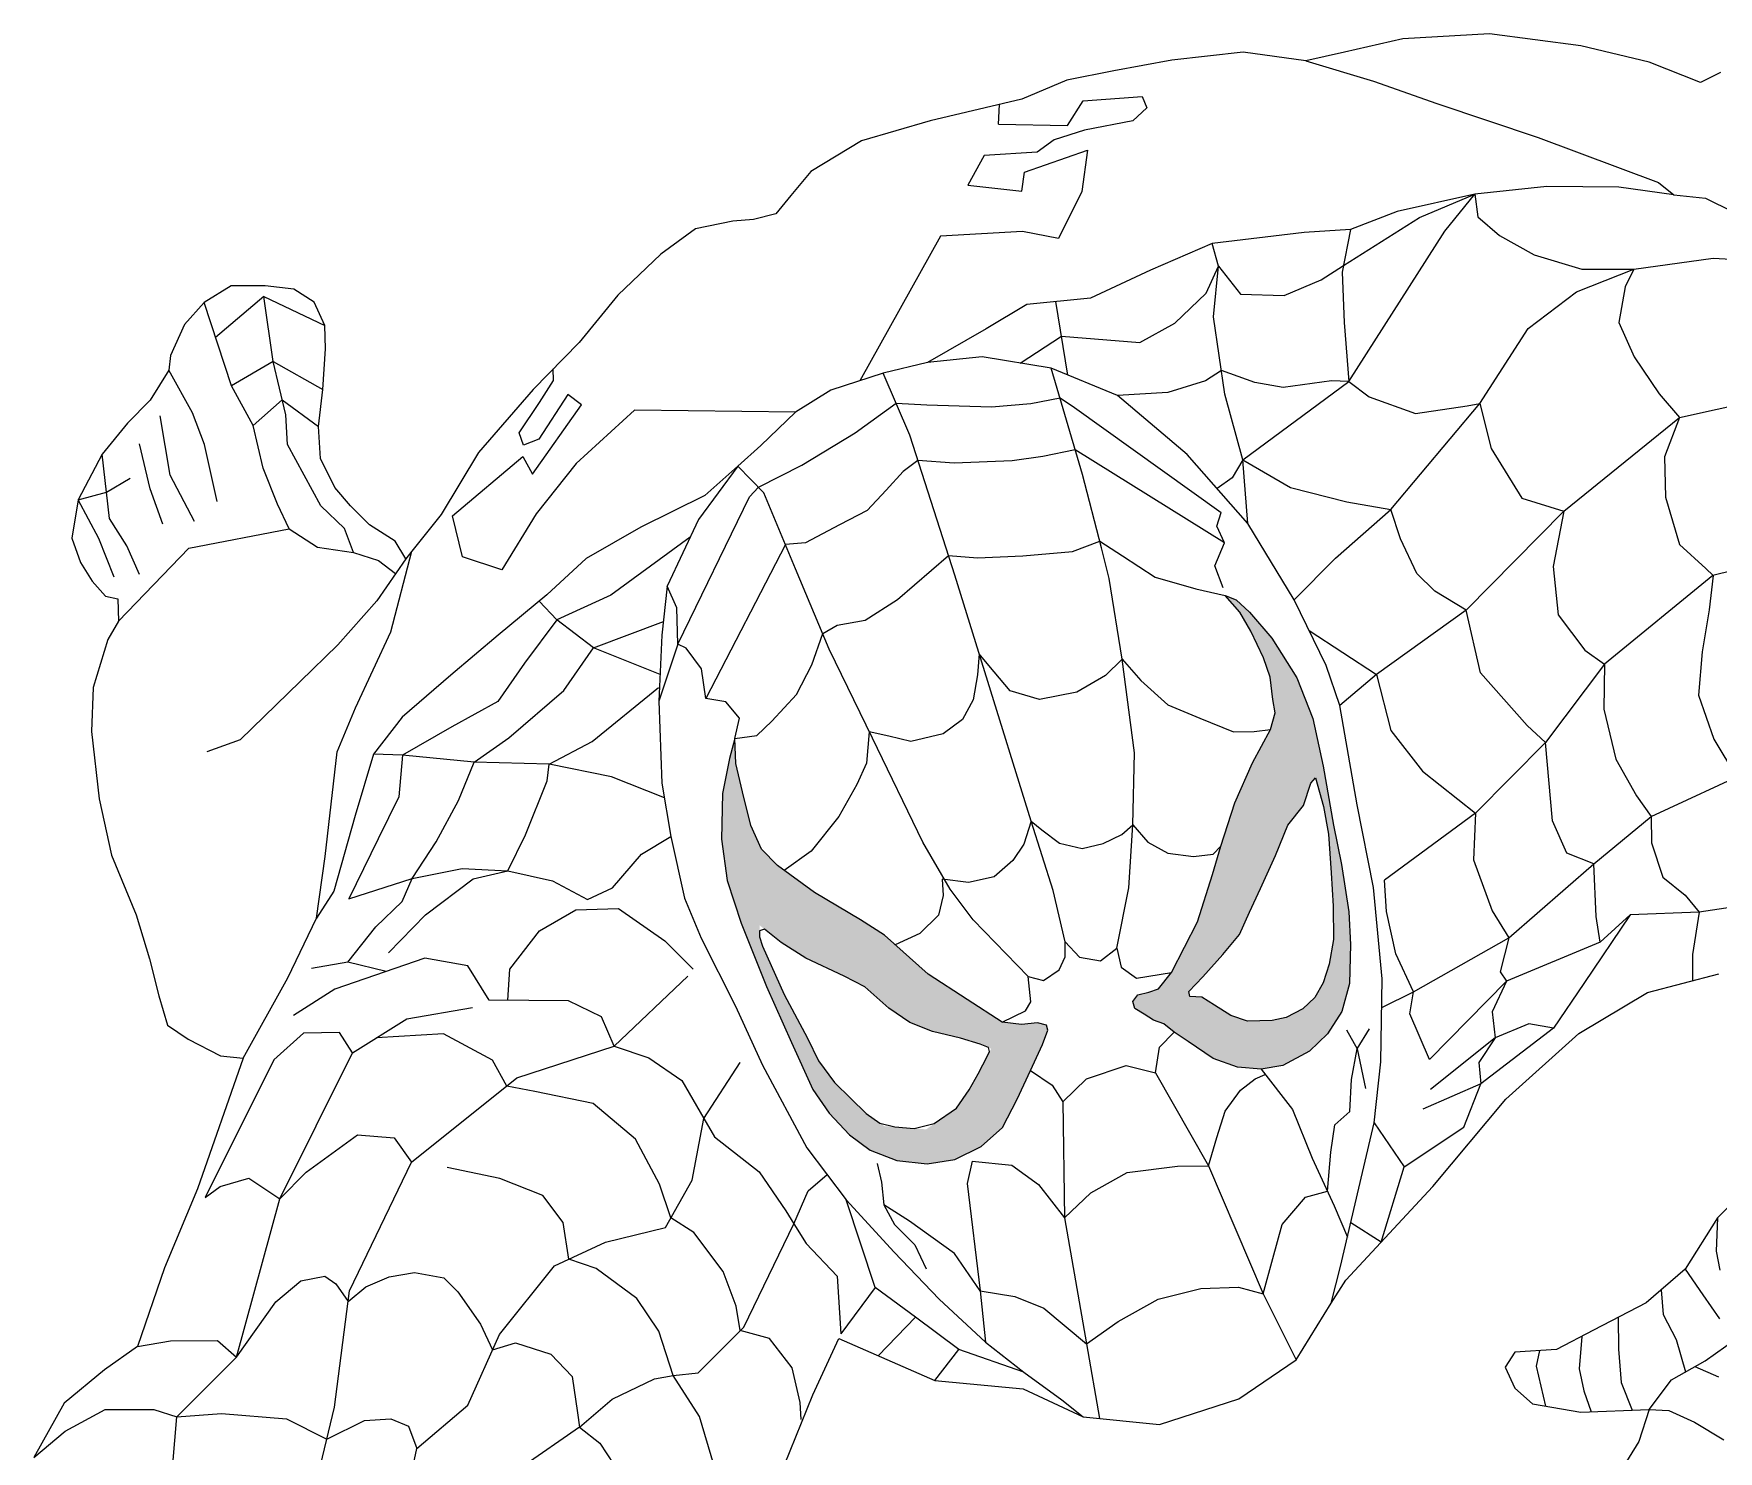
# Model space of a CAD drawing. Header units: centimetres. Extents: x 6588.4 to 6664.6, y 4791.3 to 4866.1.
# Drawn here: x 6589.46 to 6629.61, y 4832.33 to 4866.11 of the extents above; entities that cross this region are included whole.
import ezdxf

# ---------------------------------------------------------------- set-up
doc = ezdxf.new("R2010")
doc.units = ezdxf.units.CM

msp = doc.modelspace()

# ---------------------------------------------------------------- hatches: boundary and pattern name
h = msp.add_hatch(color=256)
h.paths.add_polyline_path([(6617.751, 4846.757), (6617.551, 4846.077), (6617.199, 4844.954), (6616.884, 4844.346), (6616.573, 4843.747), (6616.263, 4843.35), (6616.039, 4843.277), (6615.771, 4843.212), (6615.656, 4843.054), (6615.699, 4842.887), (6615.923, 4842.75), (6616.145, 4842.61), (6616.393, 4842.522), (6616.64, 4842.323), (6616.973, 4842.095), (6617.572, 4841.695), (6618.153, 4841.486), (6618.714, 4841.438), (6619.228, 4841.524), (6619.865, 4841.866), (6620.293, 4842.285), (6620.636, 4842.817), (6620.816, 4843.483), (6620.846, 4844.414), (6620.806, 4845.185), (6620.631, 4846.319), (6620.437, 4847.253), (6620.19, 4848.662), (6619.943, 4849.793), (6619.566, 4850.768), (6618.967, 4851.713), (6618.438, 4852.326), (6618.121, 4852.623), (6617.856, 4852.729), (6618.206, 4852.327), (6618.464, 4851.873), (6618.769, 4851.245), (6618.925, 4850.778), (6618.989, 4850.247), (6619.044, 4849.927), (6618.934, 4849.533), (6618.504, 4848.74), (6618.084, 4847.784)])
h.paths.add_polyline_path([(6619.348, 4847.256), (6619.72, 4847.724), (6619.9, 4848.251), (6620.008, 4848.383), (6620.2, 4847.7), (6620.32, 4847.04), (6620.38, 4846.116), (6620.432, 4845.32), (6620.44, 4844.533), (6620.332, 4843.945), (6620.193, 4843.499), (6619.991, 4843.144), (6619.703, 4842.875), (6619.309, 4842.674), (6618.973, 4842.597), (6618.387, 4842.587), (6617.993, 4842.722), (6617.6, 4842.962), (6617.302, 4843.154), (6617.014, 4843.173), (6616.987, 4843.294), (6617.321, 4843.638), (6617.799, 4844.173), (6618.201, 4844.651), (6618.439, 4845.177), (6618.697, 4845.742), (6619.057, 4846.534)], flags=16)
h = msp.add_hatch(color=256)
h.paths.add_polyline_path([(6609.732, 4844.632), (6609.16, 4845.002), (6608.066, 4845.646), (6607.182, 4846.291), (6606.801, 4846.681), (6606.547, 4847.249), (6606.355, 4848.048), (6606.193, 4848.724), (6606.171, 4849.323), (6606.04, 4848.839), (6605.871, 4848.01), (6605.848, 4846.919), (6605.986, 4845.936), (6606.317, 4844.922), (6606.923, 4843.413), (6607.517, 4842.073), (6608.029, 4840.957), (6608.421, 4840.391), (6608.904, 4839.871), (6609.392, 4839.508), (6610.032, 4839.264), (6610.752, 4839.182), (6611.41, 4839.289), (6612.043, 4839.596), (6612.545, 4840.047), (6612.902, 4840.723), (6613.215, 4841.406), (6613.501, 4842.029), (6613.631, 4842.369), (6613.598, 4842.489), (6613.379, 4842.546), (6612.999, 4842.503), (6612.537, 4842.563), (6611.703, 4843.1), (6610.776, 4843.705)])
h.paths.add_polyline_path([(6609.265, 4843.399), (6609.841, 4842.892), (6610.342, 4842.554), (6610.881, 4842.337), (6611.803, 4842.121), (6612.278, 4841.927), (6611.97, 4841.331), (6611.756, 4840.946), (6611.45, 4840.512), (6610.729, 4840.005), (6609.731, 4840.082), (6609.297, 4840.383), (6608.934, 4840.74), (6608.542, 4841.124), (6608.165, 4841.637), (6607.897, 4842.178), (6607.344, 4843.222), (6606.754, 4844.54), (6606.762, 4844.866), (6607.271, 4844.46), (6607.859, 4844.082), (6608.776, 4843.652)], flags=16)

# ---------------------------------------------------------------- linework, layer by layer
for p, q in [((6624.16, 4866.114), (6622.088, 4865.992)), ((6626.329, 4865.822), (6624.16, 4866.114)), ((6622.088, 4865.992), (6620.699, 4865.676)), ((6627.962, 4865.432), (6626.329, 4865.822)), ((6616.581, 4865.481), (6615.205, 4865.228)), ((6618.287, 4865.676), (6616.581, 4865.481)), ((6619.782, 4865.466), (6618.287, 4865.676)), ((6620.699, 4865.676), (6619.782, 4865.466)), ((6619.782, 4865.466), (6621.391, 4864.979)), ((6629.185, 4864.954), (6627.962, 4865.432)), ((6614.08, 4865.003), (6613.011, 4864.553)), ((6615.205, 4865.228), (6614.08, 4865.003)), ((6621.391, 4864.979), (6622.903, 4864.45)), ((6629.659, 4865.191), (6629.185, 4864.954)), ((6613.011, 4864.553), (6610.828, 4864.036)), ((6614.096, 4863.929), (6614.47, 4864.516)), ((6614.47, 4864.516), (6615.878, 4864.617)), ((6615.878, 4864.617), (6615.989, 4864.344)), ((6612.455, 4863.959), (6612.473, 4864.426)), ((6615.989, 4864.344), (6615.655, 4864.04)), ((6622.903, 4864.45), (6625.314, 4863.64)), ((6610.828, 4864.036), (6609.186, 4863.562)), ((6612.455, 4863.959), (6614.096, 4863.929)), ((6614.501, 4863.817), (6613.782, 4863.585)), ((6615.655, 4864.04), (6614.501, 4863.817)), ((6609.186, 4863.562), (6607.979, 4862.83)), ((6613.377, 4863.291), (6612.111, 4863.21)), ((6613.073, 4862.815), (6614.572, 4863.342)), ((6613.782, 4863.585), (6613.377, 4863.291)), ((6614.572, 4863.342), (6614.44, 4862.35)), ((6625.314, 4863.64), (6628.186, 4862.568)), ((6612.111, 4863.21), (6611.726, 4862.502)), ((6607.979, 4862.83), (6607.504, 4862.256)), ((6611.726, 4862.502), (6613.012, 4862.36)), ((6613.012, 4862.36), (6613.073, 4862.815)), ((6628.186, 4862.568), (6628.549, 4862.277)), ((6607.504, 4862.256), (6607.148, 4861.821)), ((6614.44, 4862.35), (6613.883, 4861.236)), ((6623.804, 4862.294), (6621.957, 4861.875)), ((6622.491, 4861.732), (6623.804, 4862.294)), ((6623.088, 4861.407), (6623.804, 4862.294)), ((6625.521, 4862.469), (6623.804, 4862.294)), ((6623.804, 4862.294), (6623.877, 4861.75)), ((6627.238, 4862.456), (6625.521, 4862.469)), ((6628.549, 4862.277), (6627.238, 4862.456)), ((6628.549, 4862.277), (6629.303, 4862.192)), ((6629.303, 4862.192), (6629.963, 4861.869)), ((6606.614, 4861.683), (6606.119, 4861.643)), ((6607.148, 4861.821), (6606.614, 4861.683)), ((6620.673, 4860.59), (6622.491, 4861.732)), ((6621.957, 4861.875), (6620.846, 4861.449)), ((6623.877, 4861.75), (6624.392, 4861.303)), ((6605.23, 4861.465), (6604.406, 4860.864)), ((6606.119, 4861.643), (6605.23, 4861.465)), ((6611.068, 4861.287), (6609.145, 4857.842)), ((6613.022, 4861.398), (6611.068, 4861.287)), ((6613.883, 4861.236), (6613.022, 4861.398)), ((6619.735, 4861.373), (6617.544, 4861.117)), ((6620.846, 4861.449), (6619.735, 4861.373)), ((6620.846, 4861.449), (6620.641, 4860.432)), ((6620.806, 4857.826), (6623.088, 4861.407)), ((6624.392, 4861.303), (6625.22, 4860.842)), ((6617.544, 4861.117), (6616.075, 4860.481)), ((6617.696, 4860.578), (6617.544, 4861.117)), ((6604.406, 4860.864), (6603.381, 4859.885)), ((6616.075, 4860.481), (6614.644, 4859.808)), ((6617.402, 4859.933), (6617.696, 4860.578)), ((6617.577, 4859.367), (6617.696, 4860.578)), ((6617.696, 4860.578), (6618.221, 4859.904)), ((6620.143, 4860.246), (6620.673, 4860.59)), ((6625.22, 4860.842), (6626.359, 4860.503)), ((6626.23, 4859.962), (6627.6, 4860.505)), ((6626.359, 4860.503), (6627.6, 4860.505)), ((6627.6, 4860.505), (6627.39, 4860.083)), ((6627.6, 4860.505), (6629.491, 4860.766)), ((6629.491, 4860.766), (6630.991, 4860.679)), ((6594.164, 4860.104), (6593.52, 4859.707)), ((6594.976, 4860.107), (6594.164, 4860.104)), ((6595.661, 4860.024), (6594.976, 4860.107)), ((6619.264, 4859.874), (6620.143, 4860.246)), ((6620.641, 4860.432), (6620.691, 4859.231)), ((6627.39, 4860.083), (6627.24, 4859.229)), ((6593.52, 4859.707), (6593.053, 4859.181)), ((6594.172, 4857.721), (6593.52, 4859.707)), ((6594.946, 4859.851), (6593.794, 4858.872)), ((6595.161, 4858.302), (6594.946, 4859.851)), ((6594.946, 4859.851), (6596.399, 4859.163)), ((6596.139, 4859.713), (6595.661, 4860.024)), ((6596.399, 4859.163), (6596.139, 4859.713)), ((6603.381, 4859.885), (6602.456, 4858.752)), ((6614.644, 4859.808), (6613.126, 4859.661)), ((6614.104, 4857.979), (6613.823, 4859.729)), ((6616.657, 4859.219), (6617.402, 4859.933)), ((6618.221, 4859.904), (6619.264, 4859.874)), ((6625.078, 4859.092), (6626.23, 4859.962)), ((6613.126, 4859.661), (6612.156, 4859.079)), ((6617.85, 4857.525), (6617.577, 4859.367)), ((6593.053, 4859.181), (6592.714, 4858.445)), ((6596.41, 4858.606), (6596.399, 4859.163)), ((6612.156, 4859.079), (6610.758, 4858.277)), ((6612.97, 4858.263), (6613.954, 4858.91)), ((6613.954, 4858.91), (6615.823, 4858.757)), ((6615.823, 4858.757), (6616.657, 4859.219)), ((6620.691, 4859.231), (6620.806, 4857.826)), ((6623.928, 4857.298), (6625.078, 4859.092)), ((6627.24, 4859.229), (6627.607, 4858.415)), ((6596.345, 4857.638), (6596.41, 4858.606)), ((6602.456, 4858.752), (6601.36, 4857.634)), ((6592.678, 4858.094), (6592.234, 4857.381)), ((6592.714, 4858.445), (6592.678, 4858.094)), ((6593.246, 4857.076), (6592.678, 4858.094)), ((6595.161, 4858.302), (6594.172, 4857.721)), ((6595.463, 4857.033), (6595.161, 4858.302)), ((6595.161, 4858.302), (6596.345, 4857.638)), ((6601.848, 4857.85), (6601.842, 4858.125)), ((6610.758, 4858.277), (6609.703, 4858.023)), ((6612.067, 4858.414), (6610.758, 4858.277)), ((6613.708, 4858.14), (6612.067, 4858.414)), ((6615.29, 4857.496), (6613.708, 4858.14)), ((6613.997, 4857.174), (6613.708, 4858.14)), ((6617.766, 4858.088), (6617.387, 4857.842)), ((6618.564, 4857.806), (6617.766, 4858.088)), ((6627.607, 4858.415), (6628.203, 4857.534)), ((6594.688, 4856.775), (6594.172, 4857.721)), ((6601.515, 4857.329), (6601.848, 4857.85)), ((6609.703, 4858.023), (6608.454, 4857.618)), ((6610.34, 4856.545), (6609.703, 4858.023)), ((6617.387, 4857.842), (6616.486, 4857.566)), ((6618.277, 4855.956), (6620.806, 4857.826)), ((6619.236, 4857.686), (6618.564, 4857.806)), ((6620.389, 4857.842), (6619.236, 4857.686)), ((6620.806, 4857.826), (6620.389, 4857.842)), ((6620.806, 4857.826), (6621.286, 4857.464)), ((6592.234, 4857.381), (6591.696, 4856.832)), ((6595.377, 4857.392), (6594.688, 4856.775)), ((6595.377, 4857.392), (6596.249, 4856.751)), ((6596.249, 4856.751), (6596.345, 4857.638)), ((6601.36, 4857.634), (6600.062, 4856.135)), ((6601.025, 4856.6), (6601.515, 4857.329)), ((6601.348, 4855.621), (6602.515, 4857.267)), ((6602.192, 4857.517), (6601.494, 4856.455)), ((6602.515, 4857.267), (6602.192, 4857.517)), ((6608.454, 4857.618), (6607.613, 4857.099)), ((6609.036, 4856.605), (6610.011, 4857.31)), ((6610.011, 4857.31), (6610.748, 4857.268)), ((6610.748, 4857.268), (6612.283, 4857.223)), ((6612.283, 4857.223), (6613.222, 4857.301)), ((6613.222, 4857.301), (6613.919, 4857.438)), ((6613.919, 4857.438), (6614.262, 4857.205)), ((6616.486, 4857.566), (6615.29, 4857.496)), ((6616.951, 4856.09), (6615.29, 4857.496)), ((6618.277, 4855.956), (6617.85, 4857.525)), ((6621.286, 4857.464), (6622.392, 4857.065)), ((6621.801, 4854.774), (6623.928, 4857.298)), ((6623.626, 4857.245), (6623.928, 4857.298)), ((6623.928, 4857.298), (6624.192, 4856.23)), ((6628.203, 4857.534), (6628.685, 4856.969)), ((6628.685, 4856.969), (6631.086, 4857.498)), ((6592.708, 4855.592), (6592.472, 4857.011)), ((6593.526, 4856.323), (6593.246, 4857.076)), ((6595.506, 4856.323), (6595.463, 4857.033)), ((6603.774, 4857.144), (6602.387, 4855.873)), ((6607.613, 4857.099), (6603.774, 4857.144)), ((6607.613, 4857.099), (6606.786, 4856.301)), ((6614.453, 4855.61), (6613.997, 4857.174)), ((6614.262, 4857.205), (6617.76, 4854.708)), ((6622.392, 4857.065), (6623.626, 4857.245)), ((6625.928, 4854.739), (6628.685, 4856.969)), ((6628.685, 4856.969), (6628.327, 4856.028)), ((6591.696, 4856.832), (6591.088, 4856.095)), ((6594.925, 4855.764), (6594.688, 4856.775)), ((6596.297, 4855.993), (6596.249, 4856.751)), ((6601.129, 4856.309), (6601.025, 4856.6)), ((6601.494, 4856.455), (6601.129, 4856.309)), ((6607.766, 4855.832), (6609.036, 4856.605)), ((6610.849, 4854.964), (6610.34, 4856.545)), ((6591.088, 4856.095), (6590.515, 4855.008)), ((6591.266, 4854.559), (6591.088, 4856.095)), ((6592.235, 4855.269), (6591.977, 4856.344)), ((6593.827, 4854.968), (6593.526, 4856.323)), ((6596.302, 4854.86), (6595.506, 4856.323)), ((6600.062, 4856.135), (6599.167, 4854.658)), ((6606.786, 4856.301), (6606.239, 4855.81)), ((6614.282, 4856.195), (6613.512, 4856.041)), ((6617.843, 4853.982), (6614.282, 4856.195)), ((6618.396, 4854.443), (6616.951, 4856.09)), ((6624.192, 4856.23), (6624.925, 4855.047)), ((6595.269, 4854.903), (6594.925, 4855.764)), ((6596.636, 4855.299), (6596.297, 4855.993)), ((6599.436, 4854.629), (6601.119, 4856.038)), ((6601.119, 4856.038), (6601.348, 4855.621)), ((6602.387, 4855.873), (6601.436, 4854.676)), ((6606.239, 4855.81), (6605.3, 4854.535)), ((6606.239, 4855.81), (6605.456, 4855.108)), ((6606.858, 4855.174), (6606.239, 4855.81)), ((6606.729, 4855.307), (6607.766, 4855.832)), ((6610.179, 4855.678), (6609.773, 4855.24)), ((6610.533, 4855.945), (6610.179, 4855.678)), ((6611.397, 4855.881), (6610.533, 4855.945)), ((6612.775, 4855.934), (6611.397, 4855.881)), ((6613.512, 4856.041), (6612.775, 4855.934)), ((6618.277, 4855.956), (6618.019, 4855.532)), ((6618.396, 4854.443), (6618.277, 4855.956)), ((6618.277, 4855.956), (6619.409, 4855.304)), ((6628.327, 4856.028), (6628.354, 4855.073)), ((6591.194, 4855.186), (6591.756, 4855.525)), ((6592.536, 4854.43), (6592.235, 4855.269)), ((6593.289, 4854.494), (6592.708, 4855.592)), ((6597.007, 4854.864), (6596.636, 4855.299)), ((6606.519, 4855.074), (6606.729, 4855.307)), ((6614.909, 4853.863), (6614.453, 4855.61)), ((6618.019, 4855.532), (6617.665, 4855.276)), ((6619.409, 4855.304), (6620.755, 4854.957)), ((6590.515, 4855.008), (6590.363, 4854.096)), ((6590.515, 4855.008), (6591.194, 4855.186)), ((6591.008, 4854.086), (6590.515, 4855.008)), ((6595.547, 4854.316), (6595.269, 4854.903)), ((6596.862, 4854.322), (6596.302, 4854.86)), ((6597.459, 4854.412), (6597.007, 4854.864)), ((6605.456, 4855.108), (6603.931, 4854.355)), ((6604.813, 4851.566), (6606.519, 4855.074)), ((6607.617, 4853.361), (6606.858, 4855.174)), ((6609.773, 4855.24), (6609.323, 4854.755)), ((6611.413, 4853.209), (6610.849, 4854.964)), ((6620.755, 4854.957), (6621.801, 4854.774)), ((6624.925, 4855.047), (6625.928, 4854.739)), ((6628.354, 4855.073), (6628.681, 4853.94)), ((6591.675, 4853.914), (6591.266, 4854.559)), ((6599.167, 4854.658), (6598.473, 4853.786)), ((6599.679, 4853.647), (6599.436, 4854.629)), ((6601.436, 4854.676), (6600.616, 4853.335)), ((6605.3, 4854.535), (6604.557, 4852.951)), ((6609.323, 4854.755), (6608.662, 4854.407)), ((6617.661, 4854.378), (6617.76, 4854.708)), ((6620.487, 4853.616), (6621.801, 4854.774)), ((6622.032, 4854.077), (6621.801, 4854.774)), ((6625.928, 4854.739), (6623.598, 4852.379)), ((6625.928, 4854.739), (6625.675, 4853.415)), ((6590.363, 4854.096), (6590.573, 4853.512)), ((6591.374, 4853.161), (6591.008, 4854.086)), ((6593.151, 4853.854), (6595.547, 4854.316)), ((6595.547, 4854.316), (6596.219, 4853.875)), ((6597.081, 4853.749), (6596.862, 4854.322)), ((6598.072, 4854.025), (6597.459, 4854.412)), ((6603.931, 4854.355), (6602.626, 4853.61)), ((6605.104, 4854.118), (6603.214, 4852.731)), ((6608.662, 4854.407), (6607.855, 4853.983)), ((6617.843, 4853.982), (6617.661, 4854.378)), ((6619.502, 4852.623), (6618.396, 4854.443)), ((6622.425, 4853.247), (6622.032, 4854.077)), ((6633.594, 4854.203), (6629.478, 4853.205)), ((6591.476, 4852.114), (6593.151, 4853.854)), ((6591.977, 4853.225), (6591.675, 4853.914)), ((6596.219, 4853.875), (6597.081, 4853.749)), ((6597.081, 4853.749), (6597.673, 4853.56)), ((6597.969, 4851.864), (6598.473, 4853.786)), ((6598.325, 4853.6), (6598.072, 4854.025)), ((6598.473, 4853.786), (6598.325, 4853.6)), ((6600.616, 4853.335), (6599.679, 4853.647)), ((6607.375, 4853.941), (6605.481, 4850.271)), ((6607.855, 4853.983), (6607.375, 4853.941)), ((6610.049, 4852.628), (6611.261, 4853.681)), ((6611.261, 4853.681), (6611.953, 4853.626)), ((6611.953, 4853.626), (6613.033, 4853.673)), ((6613.033, 4853.673), (6614.219, 4853.778)), ((6614.219, 4853.778), (6614.871, 4854.021)), ((6614.871, 4854.021), (6615.405, 4853.673)), ((6615.088, 4853.129), (6614.909, 4853.863)), ((6615.405, 4853.673), (6616.186, 4853.164)), ((6617.612, 4853.437), (6617.843, 4853.982)), ((6628.681, 4853.94), (6629.31, 4853.367)), ((6590.573, 4853.512), (6590.847, 4853.069)), ((6598.325, 4853.6), (6597.632, 4852.598)), ((6597.673, 4853.56), (6598.082, 4853.248)), ((6602.626, 4853.61), (6601.689, 4852.744)), ((6608.419, 4851.448), (6607.617, 4853.361)), ((6617.81, 4852.909), (6617.612, 4853.437)), ((6619.502, 4852.623), (6620.487, 4853.616)), ((6622.851, 4852.832), (6622.425, 4853.247)), ((6625.675, 4853.415), (6625.792, 4852.268)), ((6629.31, 4853.367), (6629.485, 4853.206)), ((6590.847, 4853.069), (6591.169, 4852.71)), ((6604.557, 4852.951), (6604.43, 4851.78)), ((6604.787, 4852.429), (6604.557, 4852.951)), ((6612.126, 4850.908), (6611.413, 4853.209)), ((6615.399, 4851.212), (6615.088, 4853.129)), ((6616.186, 4853.164), (6617.155, 4852.886)), ((6617.155, 4852.886), (6617.856, 4852.729)), ((6629.478, 4853.205), (6626.895, 4851.093)), ((6629.485, 4853.206), (6629.395, 4852.385)), ((6591.169, 4852.71), (6591.462, 4852.644)), ((6591.462, 4852.644), (6591.476, 4852.114)), ((6597.632, 4852.598), (6596.708, 4851.549)), ((6601.689, 4852.744), (6600.529, 4851.78)), ((6601.928, 4852.149), (6601.505, 4852.591)), ((6603.214, 4852.731), (6601.928, 4852.149)), ((6609.273, 4852.135), (6610.049, 4852.628)), ((6618.206, 4852.327), (6617.856, 4852.729)), ((6617.856, 4852.729), (6618.121, 4852.623)), ((6618.121, 4852.623), (6618.438, 4852.326)), ((6620.261, 4851.062), (6619.502, 4852.623)), ((6623.598, 4852.379), (6622.851, 4852.832)), ((6591.476, 4852.114), (6591.224, 4851.676)), ((6601.928, 4852.149), (6601.154, 4851.116)), ((6602.798, 4851.481), (6601.928, 4852.149)), ((6602.798, 4851.481), (6604.465, 4852.105)), ((6604.813, 4851.566), (6604.787, 4852.429)), ((6608.605, 4852.019), (6609.273, 4852.135)), ((6618.464, 4851.873), (6618.206, 4852.327)), ((6618.438, 4852.326), (6618.967, 4851.713)), ((6623.598, 4852.379), (6621.465, 4850.848)), ((6623.944, 4850.887), (6623.598, 4852.379)), ((6625.792, 4852.268), (6626.43, 4851.427)), ((6629.395, 4852.385), (6629.221, 4851.385)), ((6591.224, 4851.676), (6590.878, 4850.533)), ((6597.129, 4850.046), (6597.969, 4851.864)), ((6600.529, 4851.78), (6599.403, 4850.829)), ((6604.43, 4851.78), (6604.36, 4850.209)), ((6608.004, 4851.076), (6608.263, 4851.82)), ((6608.263, 4851.82), (6608.605, 4852.019)), ((6618.769, 4851.245), (6618.464, 4851.873)), ((6618.967, 4851.713), (6619.566, 4850.768)), ((6619.856, 4851.894), (6621.465, 4850.848)), ((6596.708, 4851.549), (6595.809, 4850.676)), ((6602.09, 4850.461), (6602.798, 4851.481)), ((6604.388, 4850.845), (6602.798, 4851.481)), ((6604.813, 4851.566), (6604.36, 4850.209)), ((6605.009, 4851.474), (6604.813, 4851.566)), ((6605.376, 4850.977), (6605.009, 4851.474)), ((6609.446, 4849.33), (6608.419, 4851.448)), ((6611.992, 4851.34), (6611.95, 4850.833)), ((6612.226, 4851.058), (6611.992, 4851.34)), ((6618.925, 4850.778), (6618.769, 4851.245)), ((6626.43, 4851.427), (6626.895, 4851.093)), ((6629.221, 4851.385), (6629.14, 4850.35)), ((6601.154, 4851.116), (6600.522, 4850.203)), ((6605.481, 4850.271), (6605.376, 4850.977)), ((6607.636, 4850.366), (6608.004, 4851.076)), ((6611.95, 4850.833), (6611.848, 4850.24)), ((6613.228, 4847.352), (6612.126, 4850.908)), ((6612.728, 4850.455), (6612.226, 4851.058)), ((6615.399, 4851.212), (6615, 4850.823)), ((6615.695, 4848.98), (6615.399, 4851.212)), ((6615.399, 4851.212), (6615.848, 4850.699)), ((6620.586, 4850.109), (6620.261, 4851.062)), ((6621.465, 4850.848), (6620.586, 4850.109)), ((6621.465, 4850.848), (6621.802, 4849.51)), ((6625.055, 4849.631), (6623.944, 4850.887)), ((6626.895, 4851.093), (6625.491, 4849.22)), ((6626.895, 4851.093), (6626.885, 4850.016)), ((6590.878, 4850.533), (6590.838, 4849.484)), ((6595.809, 4850.676), (6594.38, 4849.286)), ((6599.403, 4850.829), (6598.243, 4849.827)), ((6600.779, 4849.337), (6602.09, 4850.461)), ((6602.769, 4849.244), (6604.348, 4850.531)), ((6613.434, 4850.25), (6612.728, 4850.455)), ((6615, 4850.823), (6614.324, 4850.424)), ((6615.848, 4850.699), (6616.486, 4850.118)), ((6618.989, 4850.247), (6618.925, 4850.778)), ((6619.566, 4850.768), (6619.943, 4849.793)), ((6596.687, 4848.998), (6597.129, 4850.046)), ((6600.522, 4850.203), (6599.421, 4849.595)), ((6604.36, 4850.209), (6604.43, 4848.257)), ((6605.952, 4850.192), (6605.481, 4850.271)), ((6606.279, 4849.8), (6605.952, 4850.192)), ((6607.052, 4849.732), (6607.636, 4850.366)), ((6611.848, 4850.24), (6611.592, 4849.77)), ((6614.324, 4850.424), (6613.434, 4850.25)), ((6616.486, 4850.118), (6617.253, 4849.806)), ((6619.044, 4849.927), (6618.989, 4850.247)), ((6621.005, 4847.735), (6620.586, 4850.109)), ((6628.01, 4847.46), (6634.007, 4850.237)), ((6629.14, 4850.35), (6629.505, 4849.303)), ((6598.243, 4849.827), (6597.555, 4848.942)), ((6606.171, 4849.323), (6606.279, 4849.8)), ((6606.693, 4849.39), (6607.052, 4849.732)), ((6611.592, 4849.77), (6611.131, 4849.432)), ((6617.253, 4849.806), (6618.057, 4849.478)), ((6618.934, 4849.533), (6619.044, 4849.927)), ((6619.943, 4849.793), (6620.19, 4848.662)), ((6625.491, 4849.22), (6625.055, 4849.631)), ((6626.885, 4850.016), (6627.171, 4848.83)), ((6590.838, 4849.484), (6591.018, 4847.885)), ((6594.38, 4849.286), (6593.587, 4849.003)), ((6599.421, 4849.595), (6598.249, 4848.923)), ((6599.955, 4848.756), (6600.779, 4849.337)), ((6601.745, 4848.706), (6602.769, 4849.244)), ((6606.171, 4849.323), (6606.04, 4848.839)), ((6606.171, 4849.323), (6606.693, 4849.39)), ((6606.193, 4848.724), (6606.171, 4849.323)), ((6609.373, 4849.481), (6609.304, 4848.731)), ((6609.842, 4849.371), (6609.373, 4849.481)), ((6610.648, 4846.851), (6609.446, 4849.33)), ((6610.364, 4849.248), (6609.842, 4849.371)), ((6611.131, 4849.432), (6610.364, 4849.248)), ((6618.057, 4849.478), (6618.546, 4849.483)), ((6618.504, 4848.74), (6618.934, 4849.533)), ((6618.546, 4849.483), (6618.934, 4849.533)), ((6621.802, 4849.51), (6622.557, 4848.54)), ((6629.505, 4849.303), (6630.046, 4848.403)), ((6596.407, 4846.505), (6596.687, 4848.998)), ((6597.555, 4848.942), (6597.122, 4847.488)), ((6598.249, 4848.923), (6597.555, 4848.942)), ((6598.249, 4848.923), (6598.157, 4847.933)), ((6599.955, 4848.756), (6598.249, 4848.923)), ((6606.04, 4848.839), (6605.871, 4848.01)), ((6615.656, 4847.261), (6615.695, 4848.98)), ((6625.491, 4849.22), (6623.825, 4847.537)), ((6625.657, 4847.354), (6625.491, 4849.22)), ((6627.171, 4848.83), (6627.662, 4847.951)), ((6599.585, 4847.84), (6599.955, 4848.756)), ((6601.745, 4848.706), (6599.955, 4848.756)), ((6601.692, 4848.308), (6601.745, 4848.706)), ((6603.233, 4848.405), (6601.745, 4848.706)), ((6606.355, 4848.048), (6606.193, 4848.724)), ((6609.304, 4848.731), (6609.073, 4848.224)), ((6618.084, 4847.784), (6618.504, 4848.74)), ((6620.19, 4848.662), (6620.437, 4847.253)), ((6622.557, 4848.54), (6623.825, 4847.537)), ((6601.177, 4847.02), (6601.692, 4848.308)), ((6604.489, 4847.906), (6603.233, 4848.405)), ((6604.43, 4848.257), (6604.643, 4846.984)), ((6606.547, 4847.249), (6606.355, 4848.048)), ((6609.073, 4848.224), (6608.647, 4847.464)), ((6619.72, 4847.724), (6619.9, 4848.251)), ((6619.9, 4848.251), (6620.008, 4848.383)), ((6620.008, 4848.383), (6620.2, 4847.7)), ((6591.018, 4847.885), (6591.312, 4846.537)), ((6598.157, 4847.933), (6597.665, 4846.927)), ((6599.047, 4846.857), (6599.585, 4847.84)), ((6605.871, 4848.01), (6605.848, 4846.919)), ((6617.751, 4846.757), (6618.084, 4847.784)), ((6619.348, 4847.256), (6619.72, 4847.724)), ((6620.2, 4847.7), (6620.32, 4847.04)), ((6621.39, 4845.771), (6621.005, 4847.735)), ((6627.662, 4847.951), (6628.01, 4847.46)), ((6597.122, 4847.488), (6596.611, 4845.68)), ((6606.801, 4846.681), (6606.547, 4847.249)), ((6608.647, 4847.464), (6607.99, 4846.635)), ((6613.228, 4847.352), (6613.054, 4846.799)), ((6613.754, 4845.7), (6613.228, 4847.352)), ((6613.228, 4847.352), (6613.486, 4847.141)), ((6615.396, 4847.028), (6615.656, 4847.261)), ((6615.557, 4845.76), (6615.656, 4847.261)), ((6615.656, 4847.261), (6616.016, 4846.849)), ((6619.057, 4846.534), (6619.348, 4847.256)), ((6620.437, 4847.253), (6620.631, 4846.319)), ((6623.825, 4847.537), (6621.651, 4845.944)), ((6623.825, 4847.537), (6623.774, 4846.43)), ((6626.003, 4846.589), (6625.657, 4847.354)), ((6626.644, 4846.334), (6628.01, 4847.46)), ((6628.01, 4847.46), (6628.014, 4846.829)), ((6597.665, 4846.927), (6596.967, 4845.498)), ((6598.475, 4845.983), (6599.047, 4846.857)), ((6600.762, 4846.162), (6601.177, 4847.02)), ((6603.947, 4846.562), (6604.643, 4846.984)), ((6604.643, 4846.984), (6604.968, 4845.512)), ((6605.848, 4846.919), (6605.986, 4845.936)), ((6611.3, 4845.725), (6610.648, 4846.851)), ((6613.486, 4847.141), (6613.906, 4846.824)), ((6613.906, 4846.824), (6614.444, 4846.701)), ((6614.444, 4846.701), (6614.951, 4846.818)), ((6614.951, 4846.818), (6615.396, 4847.028)), ((6616.016, 4846.849), (6616.493, 4846.588)), ((6620.32, 4847.04), (6620.38, 4846.116)), ((6628.014, 4846.829), (6628.287, 4846.011)), ((6591.312, 4846.537), (6591.898, 4845.121)), ((6596.197, 4845.037), (6596.407, 4846.505)), ((6603.255, 4845.762), (6603.947, 4846.562)), ((6607.182, 4846.291), (6606.801, 4846.681)), ((6607.99, 4846.635), (6607.346, 4846.171)), ((6613.054, 4846.799), (6612.791, 4846.411)), ((6616.493, 4846.588), (6617.102, 4846.511)), ((6617.102, 4846.511), (6617.569, 4846.561)), ((6617.551, 4846.077), (6617.751, 4846.757)), ((6617.569, 4846.561), (6617.751, 4846.757)), ((6618.697, 4845.742), (6619.057, 4846.534)), ((6623.774, 4846.43), (6624.221, 4845.214)), ((6626.644, 4846.334), (6626.003, 4846.589)), ((6598.475, 4845.983), (6599.673, 4846.22)), ((6599.673, 4846.22), (6600.762, 4846.162)), ((6599.931, 4845.978), (6600.762, 4846.162)), ((6600.762, 4846.162), (6601.824, 4845.931)), ((6608.066, 4845.646), (6607.182, 4846.291)), ((6612.347, 4846.023), (6611.738, 4845.884)), ((6612.791, 4846.411), (6612.347, 4846.023)), ((6617.199, 4844.954), (6617.551, 4846.077)), ((6620.38, 4846.116), (6620.432, 4845.32)), ((6620.631, 4846.319), (6620.806, 4845.185)), ((6624.614, 4844.568), (6626.644, 4846.334)), ((6626.695, 4845.077), (6626.644, 4846.334)), ((6596.611, 4845.68), (6596.197, 4845.037)), ((6596.967, 4845.498), (6598.475, 4845.983)), ((6598.237, 4845.437), (6598.475, 4845.983)), ((6598.792, 4845.116), (6599.931, 4845.978)), ((6601.824, 4845.931), (6602.655, 4845.485)), ((6602.655, 4845.485), (6603.255, 4845.762)), ((6605.986, 4845.936), (6606.317, 4844.922)), ((6609.16, 4845.002), (6608.066, 4845.646)), ((6611.738, 4845.884), (6611.113, 4845.97)), ((6611.113, 4845.97), (6611.136, 4845.577)), ((6611.851, 4844.999), (6611.3, 4845.725)), ((6614.04, 4844.475), (6613.754, 4845.7)), ((6615.273, 4844.324), (6615.557, 4845.76)), ((6618.439, 4845.177), (6618.697, 4845.742)), ((6621.6, 4843.595), (6621.39, 4845.771)), ((6621.7, 4845.199), (6621.651, 4845.944)), ((6628.287, 4846.011), (6628.821, 4845.584)), ((6597.608, 4844.833), (6598.237, 4845.437)), ((6601.516, 4844.732), (6602.378, 4845.239)), ((6602.378, 4845.239), (6603.393, 4845.27)), ((6603.393, 4845.27), (6604.501, 4844.501)), ((6604.968, 4845.512), (6605.37, 4844.565)), ((6611.136, 4845.577), (6611.022, 4845.108)), ((6620.432, 4845.32), (6620.44, 4844.533)), ((6624.221, 4845.214), (6624.614, 4844.568)), ((6628.821, 4845.584), (6629.153, 4845.181)), ((6630.86, 4845.434), (6629.153, 4845.181)), ((6591.898, 4845.121), (6592.217, 4844.069)), ((6595.517, 4843.615), (6596.197, 4845.037)), ((6596.944, 4843.99), (6597.608, 4844.833)), ((6597.915, 4844.209), (6598.792, 4845.116)), ((6606.317, 4844.922), (6606.923, 4843.413)), ((6609.732, 4844.632), (6609.16, 4845.002)), ((6611.022, 4845.108), (6610.575, 4844.675)), ((6613.162, 4843.65), (6611.851, 4844.999)), ((6616.884, 4844.346), (6617.199, 4844.954)), ((6618.201, 4844.651), (6618.439, 4845.177)), ((6620.806, 4845.185), (6620.846, 4844.414)), ((6621.924, 4844.19), (6621.7, 4845.199)), ((6627.511, 4845.117), (6626.405, 4843.481)), ((6626.79, 4844.462), (6626.695, 4845.077)), ((6627.511, 4845.117), (6626.79, 4844.462)), ((6629.153, 4845.181), (6627.511, 4845.117)), ((6629.153, 4845.181), (6628.998, 4844.173)), ((6600.808, 4843.824), (6601.516, 4844.732)), ((6604.501, 4844.501), (6605.178, 4843.824)), ((6605.37, 4844.565), (6606.187, 4842.942)), ((6606.759, 4844.732), (6606.755, 4844.592)), ((6606.755, 4844.592), (6606.831, 4844.368)), ((6606.876, 4844.776), (6606.759, 4844.732)), ((6607.271, 4844.46), (6606.876, 4844.776)), ((6607.859, 4844.082), (6607.271, 4844.46)), ((6610.776, 4843.705), (6609.732, 4844.632)), ((6610.575, 4844.675), (6609.989, 4844.403)), ((6614.04, 4844.12), (6614.04, 4844.475)), ((6614.04, 4844.475), (6614.386, 4844.112)), ((6617.799, 4844.173), (6618.201, 4844.651)), ((6620.44, 4844.533), (6620.332, 4843.945)), ((6620.846, 4844.414), (6620.816, 4843.483)), ((6622.345, 4843.279), (6624.614, 4844.568)), ((6624.614, 4844.568), (6624.412, 4843.756)), ((6626.79, 4844.462), (6624.558, 4843.54)), ((6592.217, 4844.069), (6592.443, 4843.187)), ((6598.777, 4844.086), (6596.638, 4843.347)), ((6599.808, 4843.901), (6598.777, 4844.086)), ((6606.831, 4844.368), (6607.344, 4843.222)), ((6608.776, 4843.652), (6607.859, 4844.082)), ((6613.898, 4843.81), (6614.04, 4844.12)), ((6614.386, 4844.112), (6614.883, 4844.023)), ((6614.883, 4844.023), (6615.273, 4844.324)), ((6615.273, 4844.324), (6615.38, 4843.872)), ((6616.573, 4843.747), (6616.884, 4844.346)), ((6617.321, 4843.638), (6617.799, 4844.173)), ((6622.345, 4843.279), (6621.924, 4844.19)), ((6628.998, 4844.173), (6628.995, 4843.549)), ((6594.453, 4841.704), (6595.517, 4843.615)), ((6596.944, 4843.99), (6596.078, 4843.836)), ((6597.861, 4843.77), (6596.944, 4843.99)), ((6600.316, 4843.086), (6599.808, 4843.901)), ((6600.762, 4843.082), (6600.808, 4843.824)), ((6603.291, 4841.985), (6605.049, 4843.659)), ((6609.265, 4843.399), (6608.776, 4843.652)), ((6611.703, 4843.1), (6610.776, 4843.705)), ((6613.224, 4843.047), (6613.162, 4843.65)), ((6613.162, 4843.65), (6613.525, 4843.553)), ((6613.525, 4843.553), (6613.898, 4843.81)), ((6615.38, 4843.872), (6615.743, 4843.606)), ((6615.743, 4843.606), (6616.573, 4843.747)), ((6616.263, 4843.35), (6616.573, 4843.747)), ((6616.987, 4843.294), (6617.321, 4843.638)), ((6620.332, 4843.945), (6620.193, 4843.499)), ((6624.412, 4843.756), (6624.558, 4843.54)), ((6627.918, 4843.264), (6629.621, 4843.715)), ((6596.638, 4843.347), (6595.653, 4842.717)), ((6606.923, 4843.413), (6607.517, 4842.073)), ((6607.344, 4843.222), (6607.897, 4842.178)), ((6609.841, 4842.892), (6609.265, 4843.399)), ((6615.656, 4843.054), (6615.771, 4843.212)), ((6615.771, 4843.212), (6616.039, 4843.277)), ((6616.039, 4843.277), (6616.263, 4843.35)), ((6617.014, 4843.173), (6616.987, 4843.294)), ((6620.193, 4843.499), (6619.991, 4843.144)), ((6620.816, 4843.483), (6620.636, 4842.817)), ((6621.566, 4841.611), (6621.6, 4843.595)), ((6621.589, 4842.908), (6622.345, 4843.279)), ((6622.26, 4842.761), (6622.345, 4843.279)), ((6624.558, 4843.54), (6622.728, 4841.668)), ((6624.558, 4843.54), (6624.223, 4842.803)), ((6626.405, 4843.481), (6625.685, 4842.415)), ((6626.285, 4842.291), (6627.918, 4843.264)), ((6592.443, 4843.187), (6592.649, 4842.492)), ((6598.353, 4842.641), (6599.919, 4842.913)), ((6602.208, 4843.071), (6600.316, 4843.086)), ((6602.993, 4842.686), (6602.208, 4843.071)), ((6606.187, 4842.942), (6606.83, 4841.534)), ((6610.342, 4842.554), (6609.841, 4842.892)), ((6612.537, 4842.563), (6611.703, 4843.1)), ((6612.537, 4842.563), (6613.1, 4842.826)), ((6613.1, 4842.826), (6613.224, 4843.047)), ((6615.699, 4842.887), (6615.656, 4843.054)), ((6615.923, 4842.75), (6615.699, 4842.887)), ((6617.302, 4843.154), (6617.014, 4843.173)), ((6617.6, 4842.962), (6617.302, 4843.154)), ((6617.993, 4842.722), (6617.6, 4842.962)), ((6619.703, 4842.875), (6619.309, 4842.674)), ((6619.991, 4843.144), (6619.703, 4842.875)), ((6620.636, 4842.817), (6620.293, 4842.285)), ((6624.223, 4842.803), (6624.293, 4842.187)), ((6592.649, 4842.492), (6593.138, 4842.154)), ((6597.057, 4841.831), (6598.353, 4842.641)), ((6603.291, 4841.985), (6602.993, 4842.686)), ((6610.881, 4842.337), (6610.342, 4842.554)), ((6612.999, 4842.503), (6612.537, 4842.563)), ((6613.379, 4842.546), (6612.999, 4842.503)), ((6613.598, 4842.489), (6613.379, 4842.546)), ((6613.631, 4842.369), (6613.598, 4842.489)), ((6616.145, 4842.61), (6615.923, 4842.75)), ((6616.393, 4842.522), (6616.145, 4842.61)), ((6616.64, 4842.323), (6616.393, 4842.522)), ((6618.387, 4842.587), (6617.993, 4842.722)), ((6618.973, 4842.597), (6618.387, 4842.587)), ((6619.309, 4842.674), (6618.973, 4842.597)), ((6622.728, 4841.668), (6622.26, 4842.761)), ((6625.685, 4842.415), (6623.952, 4841.092)), ((6625.092, 4842.523), (6624.293, 4842.187)), ((6625.685, 4842.415), (6625.092, 4842.523)), ((6593.138, 4842.154), (6593.908, 4841.76)), ((6595.889, 4842.297), (6595.177, 4841.662)), ((6596.746, 4842.316), (6595.889, 4842.297)), ((6597.057, 4841.831), (6596.746, 4842.316)), ((6599.221, 4842.281), (6597.631, 4842.19)), ((6600.393, 4841.658), (6599.221, 4842.281)), ((6607.517, 4842.073), (6608.029, 4840.957)), ((6607.897, 4842.178), (6608.165, 4841.637)), ((6611.551, 4842.18), (6610.881, 4842.337)), ((6612.02, 4842.032), (6611.551, 4842.18)), ((6612.212, 4841.954), (6612.02, 4842.032)), ((6613.215, 4841.406), (6613.501, 4842.029)), ((6613.501, 4842.029), (6613.631, 4842.369)), ((6616.294, 4841.96), (6616.64, 4842.323)), ((6616.973, 4842.095), (6616.64, 4842.323)), ((6617.572, 4841.695), (6616.973, 4842.095)), ((6620.293, 4842.285), (6619.865, 4841.866)), ((6620.745, 4842.377), (6621.001, 4841.924)), ((6621.001, 4841.924), (6621.297, 4842.397)), ((6624.293, 4842.187), (6622.751, 4840.954)), ((6624.293, 4842.187), (6623.9, 4841.598)), ((6624.547, 4840.728), (6626.285, 4842.291)), ((6594.453, 4841.704), (6593.364, 4838.585)), ((6595.177, 4841.662), (6593.548, 4838.385)), ((6593.908, 4841.76), (6594.453, 4841.704)), ((6595.326, 4838.348), (6597.057, 4841.831)), ((6600.731, 4841.037), (6600.393, 4841.658)), ((6600.975, 4841.232), (6603.291, 4841.985)), ((6603.291, 4841.985), (6604.12, 4841.713)), ((6604.12, 4841.713), (6604.909, 4841.172)), ((6605.429, 4840.266), (6606.295, 4841.6)), ((6606.295, 4841.6), (6606.295, 4841.6)), ((6608.165, 4841.637), (6608.542, 4841.124)), ((6611.97, 4841.331), (6612.191, 4841.758)), ((6612.191, 4841.758), (6612.238, 4841.858)), ((6612.238, 4841.858), (6612.212, 4841.954)), ((6616.194, 4841.349), (6616.294, 4841.96)), ((6618.153, 4841.486), (6617.572, 4841.695)), ((6619.865, 4841.866), (6619.228, 4841.524)), ((6620.864, 4841.196), (6621.001, 4841.924)), ((6621.001, 4841.924), (6621.198, 4840.98)), ((6621.408, 4840.162), (6621.566, 4841.611)), ((6623.9, 4841.598), (6623.952, 4841.092)), ((6598.463, 4839.224), (6600.975, 4841.232)), ((6606.83, 4841.534), (6607.886, 4839.567)), ((6611.756, 4840.946), (6611.97, 4841.331)), ((6612.902, 4840.723), (6613.215, 4841.406)), ((6613.215, 4841.406), (6613.736, 4841.062)), ((6613.985, 4840.663), (6614.547, 4841.212)), ((6614.547, 4841.212), (6615.495, 4841.524)), ((6615.495, 4841.524), (6616.194, 4841.349)), ((6616.194, 4841.349), (6617.458, 4839.139)), ((6618.714, 4841.438), (6618.153, 4841.486)), ((6618.223, 4840.941), (6618.573, 4841.208)), ((6618.573, 4841.208), (6618.813, 4841.311)), ((6619.228, 4841.524), (6618.714, 4841.438)), ((6618.714, 4841.438), (6619.463, 4840.475)), ((6620.824, 4840.429), (6620.864, 4841.196)), ((6601.398, 4840.904), (6600.731, 4841.037)), ((6602.793, 4840.625), (6601.398, 4840.904)), ((6604.909, 4841.172), (6605.429, 4840.266)), ((6608.029, 4840.957), (6608.421, 4840.391)), ((6608.542, 4841.124), (6608.934, 4840.74)), ((6611.45, 4840.512), (6611.756, 4840.946)), ((6613.736, 4841.062), (6613.985, 4840.663)), ((6617.856, 4840.442), (6618.223, 4840.941)), ((6623.952, 4841.092), (6622.57, 4840.487)), ((6623.542, 4840.055), (6623.952, 4841.092)), ((6603.802, 4839.775), (6602.793, 4840.625)), ((6608.934, 4840.74), (6609.297, 4840.383)), ((6610.923, 4840.141), (6611.45, 4840.512)), ((6612.545, 4840.047), (6612.902, 4840.723)), ((6613.985, 4840.663), (6614.026, 4837.893)), ((6617.656, 4839.809), (6617.856, 4840.442)), ((6619.463, 4840.475), (6619.933, 4839.32)), ((6620.47, 4840.114), (6620.824, 4840.429)), ((6622.809, 4838.643), (6624.547, 4840.728)), ((6605.148, 4838.791), (6605.429, 4840.266)), ((6605.429, 4840.266), (6605.681, 4839.826)), ((6608.421, 4840.391), (6608.904, 4839.871)), ((6609.297, 4840.383), (6609.625, 4840.156)), ((6609.625, 4840.156), (6609.982, 4840.063)), ((6609.982, 4840.063), (6610.445, 4840.027)), ((6610.445, 4840.027), (6610.923, 4840.141)), ((6612.043, 4839.596), (6612.545, 4840.047)), ((6620.371, 4839.464), (6620.47, 4840.114)), ((6621.13, 4838.98), (6621.408, 4840.162)), ((6621.408, 4840.162), (6622.126, 4839.112)), ((6622.126, 4839.112), (6623.542, 4840.055)), ((6595.952, 4838.986), (6597.172, 4839.876)), ((6597.172, 4839.876), (6598.05, 4839.802)), ((6598.05, 4839.802), (6598.463, 4839.224)), ((6604.373, 4838.7), (6603.802, 4839.775)), ((6605.681, 4839.826), (6606.749, 4838.993)), ((6608.904, 4839.871), (6609.392, 4839.508)), ((6611.41, 4839.289), (6612.043, 4839.596)), ((6617.458, 4839.139), (6617.656, 4839.809)), ((6596.988, 4836.159), (6598.463, 4839.224)), ((6607.886, 4839.567), (6608.826, 4838.324)), ((6609.392, 4839.508), (6610.032, 4839.264)), ((6609.565, 4839.191), (6609.667, 4838.748)), ((6610.032, 4839.264), (6610.752, 4839.182)), ((6610.752, 4839.182), (6611.41, 4839.289)), ((6611.824, 4839.249), (6611.708, 4838.712)), ((6611.824, 4839.249), (6612.774, 4839.148)), ((6619.933, 4839.32), (6620.457, 4838.182)), ((6620.295, 4838.535), (6620.371, 4839.464)), ((6593.903, 4838.644), (6594.586, 4838.839)), ((6594.586, 4838.839), (6595.326, 4838.348)), ((6595.326, 4838.348), (6595.952, 4838.986)), ((6600.568, 4838.837), (6599.311, 4839.1)), ((6601.592, 4838.428), (6600.568, 4838.837)), ((6604.515, 4837.667), (6605.148, 4838.791)), ((6606.749, 4838.993), (6607.383, 4838.065)), ((6607.914, 4838.543), (6608.369, 4838.928)), ((6612.774, 4839.148), (6613.409, 4838.69)), ((6614.656, 4838.492), (6615.522, 4838.976)), ((6615.522, 4838.976), (6616.723, 4839.125)), ((6616.723, 4839.125), (6617.458, 4839.139)), ((6617.458, 4839.139), (6618.759, 4836.088)), ((6620.602, 4836.734), (6621.13, 4838.98)), ((6621.574, 4837.319), (6622.126, 4839.112)), ((6593.364, 4838.585), (6592.574, 4836.707)), ((6593.548, 4838.385), (6593.903, 4838.644)), ((6602.074, 4837.785), (6601.592, 4838.428)), ((6604.647, 4837.9), (6604.373, 4838.7)), ((6607.577, 4837.751), (6607.914, 4838.543)), ((6609.667, 4838.748), (6609.723, 4838.207)), ((6611.708, 4838.712), (6612.013, 4836.156)), ((6613.409, 4838.69), (6614.026, 4837.893)), ((6614.026, 4837.893), (6614.656, 4838.492)), ((6619.213, 4837.74), (6619.773, 4838.392)), ((6619.773, 4838.392), (6620.295, 4838.535)), ((6620.728, 4836.412), (6622.809, 4838.643)), ((6630.37, 4838.676), (6629.593, 4837.899)), ((6594.292, 4834.577), (6595.326, 4838.348)), ((6607.383, 4838.065), (6607.577, 4837.751)), ((6608.826, 4838.324), (6609.969, 4837.077)), ((6609.516, 4836.233), (6608.826, 4838.324)), ((6610.332, 4837.815), (6609.723, 4838.207)), ((6609.723, 4838.207), (6609.975, 4837.741)), ((6620.457, 4838.182), (6620.768, 4837.439)), ((6602.216, 4836.915), (6602.074, 4837.785)), ((6603.087, 4837.316), (6604.515, 4837.667)), ((6605.195, 4837.548), (6604.647, 4837.9)), ((6606.383, 4835.294), (6607.577, 4837.751)), ((6607.577, 4837.751), (6607.866, 4837.284)), ((6609.975, 4837.741), (6610.455, 4837.253)), ((6611.401, 4837.044), (6610.332, 4837.815)), ((6614.026, 4837.893), (6614.55, 4834.896)), ((6618.989, 4836.926), (6619.213, 4837.74)), ((6621.574, 4837.319), (6620.847, 4837.776)), ((6629.593, 4837.899), (6628.816, 4836.672)), ((6629.593, 4837.899), (6629.555, 4837.105)), ((6601.869, 4836.754), (6603.087, 4837.316)), ((6605.893, 4836.618), (6605.195, 4837.548)), ((6607.866, 4837.284), (6608.604, 4836.504)), ((6610.455, 4837.253), (6610.728, 4836.685)), ((6602.864, 4836.689), (6602.216, 4836.915)), ((6609.969, 4837.077), (6611.039, 4835.961)), ((6612.013, 4836.156), (6611.401, 4837.044)), ((6618.759, 4836.088), (6618.989, 4836.926)), ((6629.555, 4837.105), (6629.648, 4836.653)), ((6592.574, 4836.707), (6591.934, 4834.829)), ((6595.225, 4835.892), (6595.826, 4836.394)), ((6595.826, 4836.394), (6596.4, 4836.508)), ((6596.4, 4836.508), (6596.657, 4836.322)), ((6597.374, 4836.25), (6597.933, 4836.494)), ((6597.933, 4836.494), (6598.534, 4836.594)), ((6598.534, 4836.594), (6599.236, 4836.465)), ((6599.236, 4836.465), (6599.566, 4836.136)), ((6600.557, 4835.116), (6601.869, 4836.754)), ((6603.829, 4835.973), (6602.864, 4836.689)), ((6606.2, 4835.793), (6605.893, 4836.618)), ((6608.604, 4836.504), (6608.699, 4835.131)), ((6620.385, 4835.861), (6620.602, 4836.734)), ((6620.385, 4835.861), (6620.728, 4836.412)), ((6628.816, 4836.672), (6627.889, 4835.87)), ((6628.816, 4836.672), (6629.243, 4836.061)), ((6596.627, 4833.383), (6596.988, 4836.159)), ((6596.657, 4836.322), (6596.955, 4835.905)), ((6596.955, 4835.905), (6597.374, 4836.25)), ((6599.566, 4836.136), (6600.11, 4835.363)), ((6609.516, 4836.233), (6608.699, 4835.131)), ((6610.473, 4835.526), (6609.516, 4836.233)), ((6612.013, 4836.156), (6612.144, 4834.935)), ((6612.013, 4836.156), (6612.844, 4836.025)), ((6612.844, 4836.025), (6613.533, 4835.743)), ((6616.256, 4835.96), (6617.273, 4836.21)), ((6617.273, 4836.21), (6618.173, 4836.243)), ((6618.173, 4836.243), (6618.759, 4836.088)), ((6618.759, 4836.088), (6619.548, 4834.516)), ((6628.25, 4836.182), (6628.292, 4835.593)), ((6629.243, 4836.061), (6629.641, 4835.491)), ((6594.292, 4834.577), (6595.225, 4835.892)), ((6604.355, 4835.198), (6603.829, 4835.973)), ((6606.298, 4835.209), (6606.2, 4835.793)), ((6611.039, 4835.961), (6612.144, 4834.935)), ((6613.533, 4835.743), (6614.55, 4834.896)), ((6615.306, 4835.427), (6616.256, 4835.96)), ((6619.548, 4834.516), (6620.385, 4835.861)), ((6627.889, 4835.87), (6626.636, 4835.219)), ((6628.292, 4835.593), (6628.604, 4835.001)), ((6600.11, 4835.363), (6600.394, 4834.749)), ((6604.702, 4834.137), (6604.355, 4835.198)), ((6605.291, 4834.203), (6606.383, 4835.294)), ((6606.994, 4835.021), (6606.298, 4835.209)), ((6609.585, 4834.609), (6610.473, 4835.526)), ((6611.508, 4834.762), (6610.473, 4835.526)), ((6614.55, 4834.896), (6615.306, 4835.427)), ((6626.636, 4835.219), (6625.753, 4834.76)), ((6627.22, 4835.523), (6627.233, 4834.768)), ((6591.934, 4834.829), (6591.144, 4834.274)), ((6591.934, 4834.829), (6592.717, 4834.962)), ((6592.717, 4834.962), (6593.835, 4834.976)), ((6593.835, 4834.976), (6594.292, 4834.577)), ((6599.808, 4833.43), (6600.557, 4835.116)), ((6600.394, 4834.749), (6600.941, 4834.919)), ((6600.941, 4834.919), (6601.782, 4834.648)), ((6607.533, 4834.323), (6606.994, 4835.021)), ((6608.026, 4833.683), (6608.647, 4835.019)), ((6608.647, 4835.019), (6610.938, 4834.017)), ((6612.144, 4834.935), (6613.054, 4834.22)), ((6614.55, 4834.896), (6614.861, 4833.119)), ((6626.354, 4835.073), (6626.297, 4834.3)), ((6628.604, 4835.001), (6628.826, 4834.227)), ((6629.296, 4834.492), (6630.035, 4835.012)), ((6592.871, 4833.156), (6594.292, 4834.577)), ((6601.782, 4834.648), (6602.289, 4834.118)), ((6610.938, 4834.017), (6611.508, 4834.762)), ((6613.054, 4834.22), (6611.508, 4834.762)), ((6618.178, 4833.586), (6619.548, 4834.516)), ((6624.756, 4834.693), (6624.531, 4834.342)), ((6625.753, 4834.76), (6624.756, 4834.693)), ((6625.345, 4834.732), (6625.269, 4834.363)), ((6627.233, 4834.768), (6627.295, 4833.973)), ((6628.491, 4834.039), (6629.296, 4834.492)), ((6591.144, 4834.274), (6590.183, 4833.484)), ((6602.289, 4834.118), (6602.415, 4833.254)), ((6603.244, 4833.576), (6604.252, 4834.058)), ((6604.252, 4834.058), (6604.702, 4834.137)), ((6604.702, 4834.137), (6605.291, 4834.203)), ((6605.328, 4833.16), (6604.702, 4834.137)), ((6607.724, 4833.498), (6607.533, 4834.323)), ((6610.938, 4834.017), (6613.039, 4833.826)), ((6613.054, 4834.22), (6613.965, 4833.561)), ((6624.531, 4834.342), (6624.756, 4833.841)), ((6625.269, 4834.363), (6625.487, 4833.413)), ((6626.297, 4834.3), (6626.406, 4833.771)), ((6627.295, 4833.973), (6627.559, 4833.311)), ((6627.959, 4833.326), (6628.491, 4834.039)), ((6629.048, 4834.352), (6629.612, 4834.106)), ((6602.466, 4832.91), (6603.244, 4833.576)), ((6607.214, 4831.679), (6608.026, 4833.683)), ((6613.039, 4833.826), (6614.471, 4833.158)), ((6616.293, 4832.974), (6618.178, 4833.586)), ((6624.756, 4833.841), (6625.182, 4833.465)), ((6626.406, 4833.771), (6626.579, 4833.275)), ((6590.183, 4833.484), (6589.457, 4832.182)), ((6590.209, 4832.817), (6591.163, 4833.326)), ((6591.163, 4833.326), (6592.322, 4833.326)), ((6592.322, 4833.326), (6592.871, 4833.156)), ((6592.871, 4833.156), (6593.936, 4833.237)), ((6593.936, 4833.237), (6595.484, 4833.104)), ((6596.294, 4831.995), (6596.627, 4833.383)), ((6598.59, 4832.4), (6599.808, 4833.43)), ((6602.415, 4833.254), (6602.466, 4832.91)), ((6607.751, 4833.092), (6607.724, 4833.498)), ((6613.965, 4833.561), (6614.471, 4833.158)), ((6625.182, 4833.465), (6626.335, 4833.266)), ((6626.335, 4833.266), (6627.959, 4833.326)), ((6627.959, 4833.326), (6627.719, 4832.564)), ((6627.959, 4833.326), (6628.433, 4833.309)), ((6628.433, 4833.309), (6629.039, 4833.028)), ((6589.457, 4832.182), (6590.209, 4832.817)), ((6592.708, 4831.249), (6592.871, 4833.156)), ((6595.484, 4833.104), (6596.445, 4832.625)), ((6596.445, 4832.625), (6597.338, 4833.064)), ((6597.338, 4833.064), (6597.969, 4833.104)), ((6597.969, 4833.104), (6598.387, 4832.931)), ((6598.387, 4832.931), (6598.59, 4832.4)), ((6602.466, 4832.91), (6601.091, 4831.952)), ((6602.466, 4832.91), (6602.948, 4832.526)), ((6605.667, 4832.013), (6605.328, 4833.16)), ((6614.471, 4833.158), (6616.293, 4832.974)), ((6629.039, 4833.028), (6629.743, 4832.605)), ((6597.559, 4827.484), (6598.59, 4832.4)), ((6602.948, 4832.526), (6603.454, 4831.761)), ((6627.719, 4832.564), (6627.257, 4831.822))]:
    msp.add_line(p, q)

doc.saveas('drawing.dxf')
